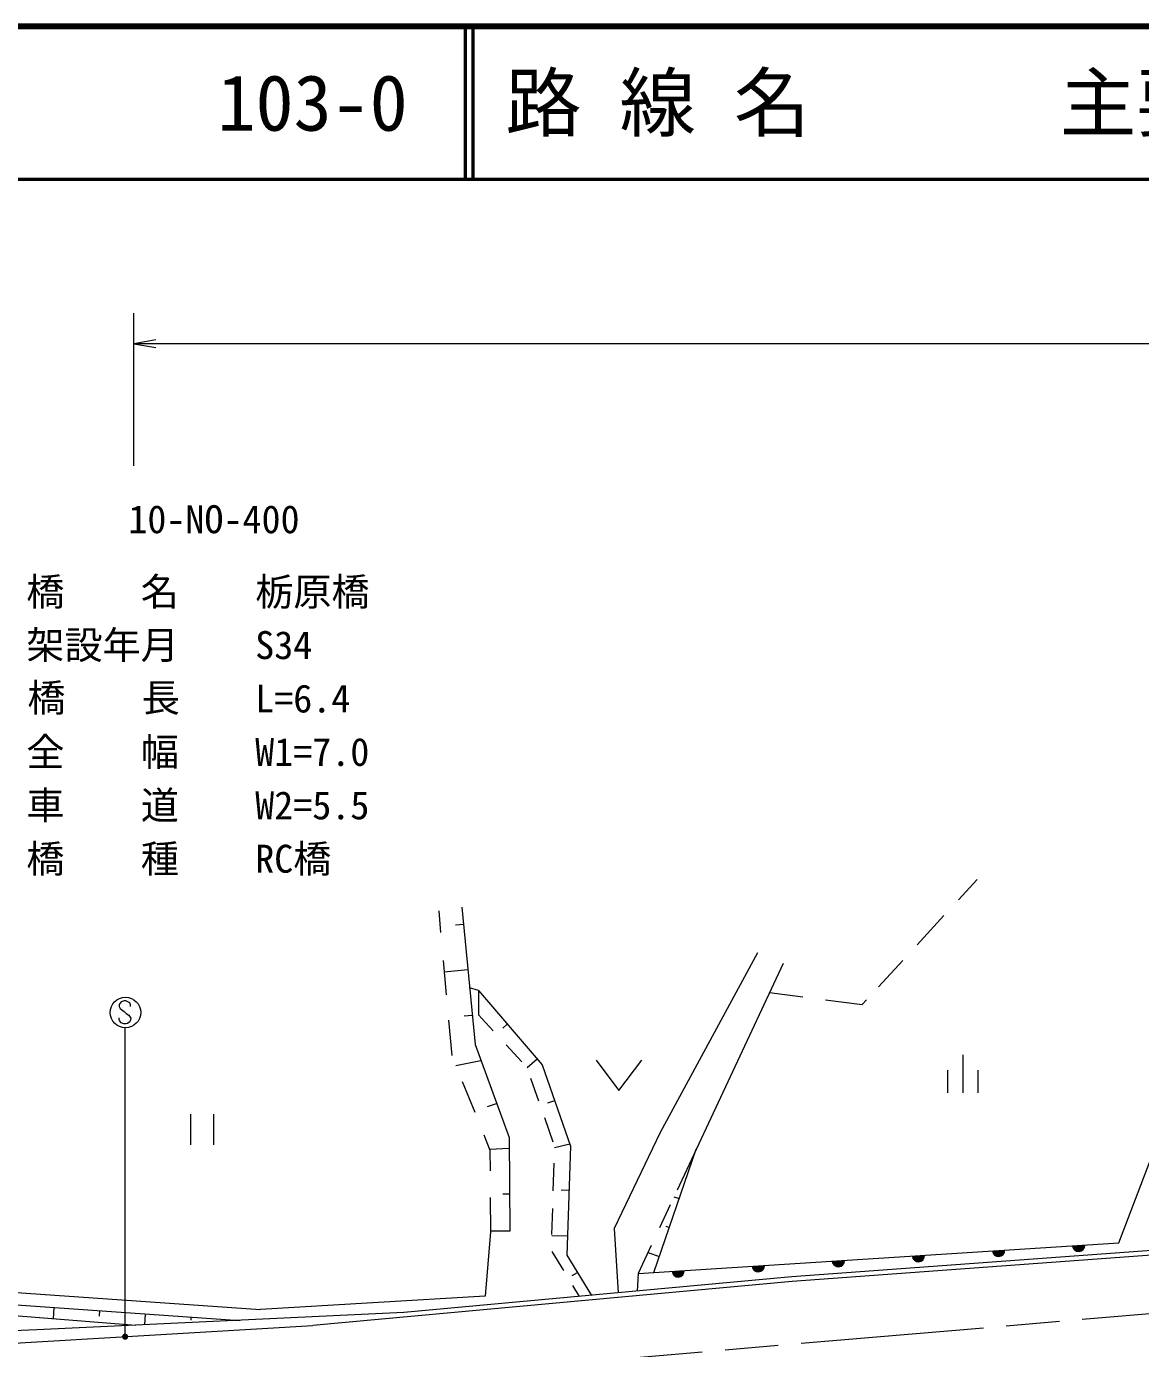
# Model space of a CAD drawing. Units: millimetres, scale not verified. Extents: x 40000 to 680000, y 20000 to 380000.
# Drawn here: x 148999 to 222022, y 293364 to 380000 of the extents above; entities that cross this region are included whole.
import ezdxf
from ezdxf.enums import TextEntityAlignment as Align

# ---------------------------------------------------------------- set-up
doc = ezdxf.new("R2010")
doc.units = ezdxf.units.MM
doc.header["$LTSCALE"] = 1000
doc.linetypes.add('CHAIN', pattern=[18.5, 12, -1.5, 3.5, -1.5])
for name, color, linetype, lineweight in [('M-BGD', 7, 'Continuous', 13), ('M-BMK', 2, 'CHAIN', 13), ('M-STR-STR1', 1, 'Continuous', 13), ('M-STR-STR3', 7, 'Continuous', 13), ('M-STR-STRC', 7, 'Continuous', 13), ('M-TTL', 2, 'Continuous', 140), ('M-TTL-LINE', 7, 'Continuous', 50)]:
    doc.layers.add(name, color=color, linetype=linetype, lineweight=lineweight)
doc.layers.add('M-TTL-TXT', color=7, linetype='Continuous')
doc.styles.add('ＭＳ ゴシック', font='')
doc.styles.get('ＭＳ ゴシック').set_extended_font_data('MS Gothic')

# ---------------------------------------------------------------- blocks, each defined once
blk = doc.blocks.new('open_arrow')
at = {"color": 0, "linetype": 'Continuous', "lineweight": -2}
blk.add_lwpolyline([(7.5, 1.25), (0, 0), (7.5, -1.25)], dxfattribs=at)
blk = doc.blocks.new('filled_dot')
at = {"color": 0, "linetype": 'Continuous', "lineweight": -2, "const_width": 1.25}
blk.add_lwpolyline([(-0.625, 0, 1), (0.625, 0, 1)], format="xyb", close=True, dxfattribs=at)

msp = doc.modelspace()

# ---------------------------------------------------------------- linework, layer by layer
at = {"layer": 'M-BGD'}
for p, q in [((220590, 300291), (230867, 327258)), ((210093, 322772), (211320, 324104)), ((176018, 322038), (176146, 320637)), ((177542, 322284), (178399, 313278)), ((207380, 319828), (209134, 321732)), ((177126, 321130), (177647, 321180)), ((196907, 319292), (190533, 307527)), ((176313, 318795), (176517, 316551)), ((176381, 318046), (177931, 318193)), ((198594, 318597), (191640, 303735)), ((204843, 317077), (206434, 318803)), ((178622, 316819), (178045, 317003)), ((178622, 316819), (182804, 311962)), ((178622, 316819), (178629, 315241)), ((197702, 316691), (199877, 316411)), ((203767, 315910), (204056, 316223)), ((201364, 316219), (203767, 315910)), ((176668, 314885), (176878, 312578)), ((177695, 315157), (178216, 315207)), ((179595, 314189), (178629, 315241)), ((180214, 314360), (180516, 314620)), ((178399, 313278), (180629, 307189)), ((181464, 312154), (180445, 313264)), ((177145, 311916), (178776, 312250)), ((181811, 311776), (182473, 312347)), ((182804, 311962), (184659, 306633)), ((186333, 312269), (187833, 310269)), ((187833, 310269), (189333, 312269)), ((210374, 312612), (210374, 310112)), ((182584, 309586), (182067, 311068)), ((209374, 311612), (209374, 310112)), ((211374, 310112), (211374, 311612)), ((177567, 310867), (178381, 308846)), ((179216, 309216), (179808, 309433)), ((183166, 309456), (183621, 309615)), ((159770, 306716), (159770, 308716)), ((161270, 308716), (161270, 306716)), ((183528, 306880), (182971, 308477)), ((178979, 307360), (179380, 306363)), ((180629, 307189), (180672, 301057)), ((183611, 306535), (184608, 306782)), ((190533, 307527), (187524, 301239)), ((179353, 306431), (180634, 306495)), ((179380, 306363), (179390, 305013)), ((184659, 306633), (184423, 299482)), ((190125, 298349), (192904, 306437)), ((183527, 303708), (183581, 305518)), ((179402, 303268), (179419, 301009)), ((180231, 303492), (180655, 303495)), ((184048, 303757), (184564, 303740)), ((191441, 303309), (191788, 303190)), ((183442, 300834), (183493, 302543)), ((191190, 302773), (190487, 301270)), ((179419, 301009), (179067, 296787)), ((180672, 301057), (179423, 301057)), ((183441, 300775), (184465, 300742)), ((187524, 301239), (187773, 297011)), ((190908, 301378), (191138, 301298)), ((239147, 300683), (199188, 297761)), ((189089, 298283), (220590, 300291)), ((189950, 300123), (189089, 298283)), ((228140, 300179), (199164, 298060)), ((184217, 298472), (183449, 299725)), ((184423, 299482), (186033, 296851)), ((189736, 299666), (190488, 299407)), ((199164, 298060), (173728, 295719)), ((184778, 298151), (185113, 298355)), ((189089, 298283), (189019, 297126)), ((139871, 297634), (164341, 295919)), ((199188, 297761), (167763, 294868)), ((185255, 296780), (184810, 297505)), ((138988, 296894), (162993, 295211)), ((179067, 296787), (164341, 295919)), ((140149, 296169), (156159, 294888)), ((173728, 295719), (149674, 294581)), ((150775, 295319), (150827, 296064)), ((153794, 295485), (153820, 295854)), ((156761, 294916), (156812, 295644)), ((159791, 295229), (159805, 295435)), ((149674, 294581), (142352, 294283)), ((145529, 293559), (167763, 294868))]:
    msp.add_line(p, q, dxfattribs=at)
for centre, radius in [((212715, 299789), 400), ((212715, 299789), 400), ((212715, 299789), 350), ((212715, 299789), 300), ((212715, 299789), 250), ((212715, 299789), 200), ((212715, 299789), 150), ((212715, 299789), 100), ((212715, 299789), 50), ((217965, 300123), 400), ((217965, 300123), 400), ((217965, 300123), 350), ((217965, 300123), 300), ((217965, 300123), 250), ((217965, 300123), 200), ((217965, 300123), 150), ((217965, 300123), 100), ((217965, 300123), 50), ((202214, 299119), 400), ((202214, 299119), 400), ((202214, 299119), 350), ((202214, 299119), 300), ((202214, 299119), 250), ((202214, 299119), 200), ((202214, 299119), 150), ((202214, 299119), 100), ((202214, 299119), 50), ((207464, 299454), 400), ((207464, 299454), 400), ((207464, 299454), 350), ((207464, 299454), 300), ((207464, 299454), 250), ((207464, 299454), 200), ((207464, 299454), 150), ((207464, 299454), 100), ((207464, 299454), 50), ((191714, 298450), 400), ((191714, 298450), 400), ((191714, 298450), 350), ((191714, 298450), 300), ((191714, 298450), 250), ((191714, 298450), 200), ((191714, 298450), 150), ((191714, 298450), 100), ((191714, 298450), 50), ((196964, 298785), 400), ((196964, 298785), 400), ((196964, 298785), 350), ((196964, 298785), 300), ((196964, 298785), 250), ((196964, 298785), 200), ((196964, 298785), 150), ((196964, 298785), 100), ((196964, 298785), 50)]:
    msp.add_arc(centre, radius, 183.64739, 3.64739, dxfattribs=at)
msp.add_open_spline([(176293, 261250), (177084, 261482), (177875, 261715), (178649, 261998), (179220, 262208), (179782, 262445), (180331, 262709), (181242, 263145), (182116, 263653), (182986, 264167), (183935, 264727), (184878, 265295), (185828, 265850), (186989, 266527), (188160, 267186), (189343, 267832), (190550, 268490), (191769, 269135), (193045, 269626), (193874, 269945), (194728, 270199), (195588, 270449), (196561, 270731), (197543, 271008), (198542, 271085), (199284, 271142), (200036, 271088), (200786, 271047), (203611, 270895), (206416, 270934), (209237, 271010), (210175, 271035), (211115, 271065), (212041, 271197), (212670, 271286), (213292, 271423), (213911, 271571), (216037, 272078), (218124, 272718), (220230, 273291), (221843, 273730), (223467, 274131), (225092, 274525), (227577, 275128), (230066, 275717), (232533, 276395), (234130, 276833), (235718, 277309), (237282, 277853), (238891, 278412), (240475, 279043), (242068, 279648), (243185, 280072), (244306, 280482), (245434, 280882), (246642, 281310), (247858, 281726), (249098, 282041), (249889, 282242), (250690, 282403), (251491, 282565), (252854, 282840), (254219, 283120), (255530, 283574), (256300, 283841), (257052, 284168), (257774, 284546), (259427, 285413), (260924, 286551), (262410, 287688), (263567, 288572), (264717, 289457), (265925, 290268), (266766, 290832), (267635, 291361), (268543, 291801), (270134, 292572), (271845, 293069), (273556, 293566)], degree=3, knots=[0, 0, 0, 0, 1, 1, 1, 2, 2, 2, 3, 3, 3, 4, 4, 4, 5, 5, 5, 6, 6, 6, 7, 7, 7, 8, 8, 8, 9, 9, 9, 10, 10, 10, 11, 11, 11, 12, 12, 12, 13, 13, 13, 14, 14, 14, 15, 15, 15, 16, 16, 16, 17, 17, 17, 18, 18, 18, 19, 19, 19, 20, 20, 20, 21, 21, 21, 22, 22, 22, 23, 23, 23, 24, 24, 24, 25, 25, 25, 26, 26, 26, 26], dxfattribs=at)
at = {"layer": 'M-BMK'}
msp.add_line((162902, 290551), (260576, 298913), dxfattribs=at)
at = {"layer": 'M-STR-STR3'}
for p, q in [((156036, 351212), (156036, 361212)), ((361512, 359212), (156036, 359212))]:
    msp.add_line(p, q, dxfattribs=at)
at = {"layer": 'M-STR-STRC'}
for p, q in [((155204, 316084), (155080, 315899)), ((155080, 315899), (155082, 315768)), ((155082, 315768), (155146, 315639)), ((155146, 315639), (155401, 315457)), ((155396, 316150), (155204, 316084)), ((155517, 316147), (155396, 316150)), ((155401, 315457), (155530, 315325)), ((155767, 316029), (155517, 316147)), ((155830, 315897), (155767, 316029)), ((155830, 315768), (155830, 315897)), ((155082, 314920), (155080, 315041)), ((155122, 314817), (155082, 314920)), ((155206, 314707), (155122, 314817)), ((155393, 314646), (155206, 314707)), ((155527, 314646), (155393, 314646)), ((155628, 314675), (155527, 314646)), ((155530, 315325), (155709, 315210)), ((155770, 314767), (155628, 314675)), ((155709, 315210), (155836, 315009)), ((155830, 314899), (155770, 314767)), ((155836, 315009), (155830, 314899)), ((155466, 294144), (155466, 314387))]:
    msp.add_line(p, q, dxfattribs=at)
msp.add_circle((155487, 315387), 1000, dxfattribs=at)
at = {"layer": 'M-TTL'}
msp.add_line((680000, 380000), (40000, 380000), dxfattribs=at)
at = {"layer": 'M-TTL-LINE'}
for p, q in [((177750, 380000), (177750, 370000)), ((178250, 380000), (178250, 370000)), ((40000, 370000), (680000, 370000))]:
    msp.add_line(p, q, dxfattribs=at)

# ---------------------------------------------------------------- block references
at = {"layer": 'M-STR-STR3', "xscale": 193, "yscale": 193}
msp.add_blockref('open_arrow', (156036, 359212), dxfattribs=at)
at = {"layer": 'M-STR-STRC', "xscale": 160, "yscale": 160, "rotation": 90}
msp.add_blockref('filled_dot', (155466, 294144), dxfattribs=at)

# ---------------------------------------------------------------- texts
at = {"layer": 'M-STR-STR1', "style": 'ＭＳ ゴシック'}
for s, p in [('10-NO-400', (155679, 346242)), ('橋\u3000\u3000名', (148992, 341495)), ('栃原橋', (163992, 341495)), ('架設年月', (148992, 337995)), ('S34', (163992, 337995)), ('橋\u3000  長', (149060, 334546)), ('L=6.4', (163992, 334495)), ('全\u3000\u3000幅', (148992, 330995)), ('W1=7.0', (163992, 330995)), ('車\u3000\u3000道', (148992, 327495)), ('W2=5.5', (163992, 327495)), ('橋\u3000\u3000種', (148992, 323995)), ('RC橋', (163992, 323995))]:
    msp.add_text(s, height=1833, dxfattribs=at).set_placement(p, align=Align.BOTTOM_LEFT)
at = {"layer": 'M-TTL-TXT', "style": 'ＭＳ ゴシック'}
for s, p in [('路 線 名', (180380, 375000)), ('主要地方道山口福栄須佐線', (216734, 375000)), ('103-0', (161521, 375000))]:
    msp.add_text(s, height=3666, dxfattribs=at).set_placement(p, align=Align.MIDDLE_LEFT)

doc.saveas('drawing.dxf')
